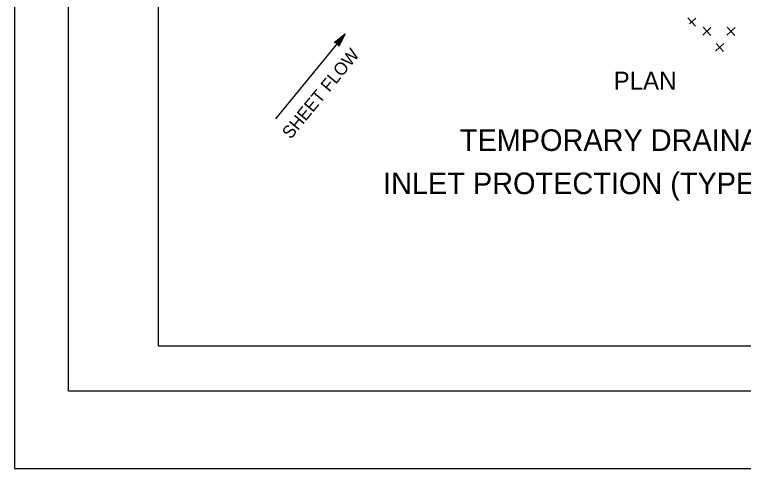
# Model space of a CAD drawing. Extents: x -894 to 866, y -472 to 714.
# Drawn here: x -894 to -489, y -472.4 to -220.2 of the extents above; entities that cross this region are included whole.
import ezdxf

# ---------------------------------------------------------------- set-up
doc = ezdxf.new("R2010")
doc.units = 0
for name, color, linetype in [('border_PLOTTING-ELEMENTS', 7, 'Continuous'), ('border_rw_22x34_Cut_Lines', 7, 'Continuous'), ('border_SHEET', 7, 'Continuous'), ('df_FLOW-LINE', 7, 'Continuous'), ('temp_CONSTRUCTION', 7, 'Continuous'), ('temp_CONSTRUCTION-anno', 7, 'Continuous')]:
    doc.layers.add(name, color=color, linetype=linetype)

msp = doc.modelspace()

# ---------------------------------------------------------------- linework, layer by layer
at = {"layer": 'border_PLOTTING-ELEMENTS'}
for points in [[(-894.04, -472.44), (865.96, -472.44), (865.96, 713.56), (-894.04, 713.56)], [(-864.04, 670.56), (835.96, 670.56), (835.96, -429.44), (-864.04, -429.44)]]:
    msp.add_lwpolyline(points, close=True, dxfattribs=at)
at = {"layer": 'border_rw_22x34_Cut_Lines'}
msp.add_lwpolyline([(-864.04, 670.56), (835.96, 670.56), (835.96, -429.44), (-864.04, -429.44)], close=True, dxfattribs=at)
at = {"layer": 'border_SHEET'}
for p, q in [((-814.04, -404.44), (-814.04, 645.56)), ((810.96, -404.44), (-814.04, -404.44))]:
    msp.add_line(p, q, dxfattribs=at)
at = {"layer": 'df_FLOW-LINE'}
for p, q in [((-710.38, -231.02), (-749.02, -278.18)), ((-710.38, -231.02), (-710.38, -231.02)), ((-716.43, -235.76), (-716.43, -235.76)), ((-713.85, -237.87), (-713.85, -237.87))]:
    msp.add_line(p, q, dxfattribs=at)
msp.add_lwpolyline([(-716.43, -235.76), (-710.38, -231.02), (-713.85, -237.87), (-714.02, -237.38), (-711.48, -232.36), (-715.92, -235.83), (-715.41, -235.91), (-712.57, -233.68), (-714.2, -236.9), (-714.37, -236.41), (-713.67, -235.02), (-714.9, -235.98), (-714.5, -236.04), (-713.85, -237.87), (-714.5, -236.04)], close=True, dxfattribs=at)
at = {"layer": 'temp_CONSTRUCTION'}
for p, q in [((-519.84, -222.05), (-515.66, -226.63)), ((-518.94, -225.3), (-515.52, -222.18)), ((-511.65, -231.61), (-507.06, -227.42)), ((-511.38, -227.29), (-507.2, -231.87)), ((-498.23, -231.64), (-493.65, -227.45)), ((-497.97, -227.32), (-493.78, -231.9)), ((-504.49, -240.56), (-499.91, -236.37)), ((-504.23, -236.24), (-500.04, -240.82))]:
    msp.add_line(p, q, dxfattribs=at)

# ---------------------------------------------------------------- texts
at = {"layer": 'temp_CONSTRUCTION-anno'}
msp.add_text('SHEET FLOW', height=7, rotation=50.6735, dxfattribs=at).set_placement((-740.59, -289.85))
for s, height, p in [('PLAN', 10, (-561.14, -261.98)), ('TEMPORARY DRAINAGE', 12, (-646.6, -296.01)), ('INLET PROTECTION (TYPE 4A)', 12, (-689.26, -320.01))]:
    msp.add_text(s, height=height, dxfattribs=at).set_placement(p)

doc.saveas('drawing.dxf')
